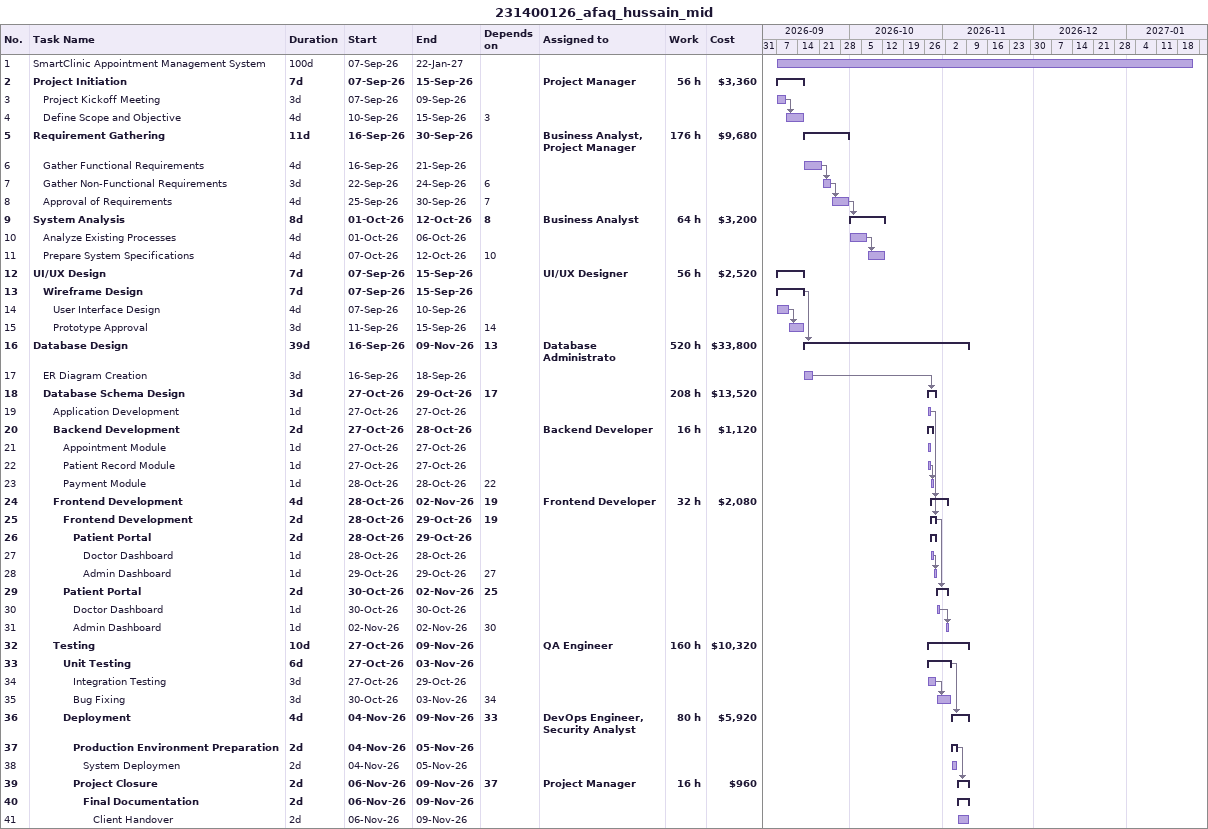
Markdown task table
231400126_afaq_hussain_mid

| ID | Level | Task | Duration | Start | Finish | Predecessors | Resources | Work (h) | Cost ($) |
|---|---|---|---|---|---|---|---|---|---|
| 1 | 1 | SmartClinic Appointment Management System | 100d | 2026-09-07 | 2027-01-22 |  |  |  |  |
| 2 | 1 | **Project Initiation** | 7d | 2026-09-07 | 2026-09-15 |  | Project Manager | 56 | 3360 |
| 3 | 2 | Project Kickoff Meeting | 3d | 2026-09-07 | 2026-09-09 |  |  |  |  |
| 4 | 2 | Define Scope and Objective | 4d | 2026-09-10 | 2026-09-15 | 3 |  |  |  |
| 5 | 1 | **Requirement Gathering** | 11d | 2026-09-16 | 2026-09-30 |  | Business Analyst, Project Manager | 176 | 9680 |
| 6 | 2 | Gather Functional Requirements | 4d | 2026-09-16 | 2026-09-21 |  |  |  |  |
| 7 | 2 | Gather Non-Functional Requirements | 3d | 2026-09-22 | 2026-09-24 | 6 |  |  |  |
| 8 | 2 | Approval of Requirements | 4d | 2026-09-25 | 2026-09-30 | 7 |  |  |  |
| 9 | 1 | **System Analysis** | 8d | 2026-10-01 | 2026-10-12 | 8 | Business Analyst | 64 | 3200 |
| 10 | 2 | Analyze Existing Processes | 4d | 2026-10-01 | 2026-10-06 |  |  |  |  |
| 11 | 2 | Prepare System Specifications | 4d | 2026-10-07 | 2026-10-12 | 10 |  |  |  |
| 12 | 1 | **UI/UX Design** | 7d | 2026-09-07 | 2026-09-15 |  | UI/UX Designer | 56 | 2520 |
| 13 | 2 | **Wireframe Design** | 7d | 2026-09-07 | 2026-09-15 |  |  |  |  |
| 14 | 3 | User Interface Design | 4d | 2026-09-07 | 2026-09-10 |  |  |  |  |
| 15 | 3 | Prototype Approval | 3d | 2026-09-11 | 2026-09-15 | 14 |  |  |  |
| 16 | 1 | **Database Design** | 39d | 2026-09-16 | 2026-11-09 | 13 | Database Administrato | 520 | 33800 |
| 17 | 2 | ER Diagram Creation | 3d | 2026-09-16 | 2026-09-18 |  |  |  |  |
| 18 | 2 | **Database Schema Design** | 3d | 2026-10-27 | 2026-10-29 | 17 |  | 208 | 13520 |
| 19 | 3 | Application Development | 1d | 2026-10-27 | 2026-10-27 |  |  |  |  |
| 20 | 3 | **Backend Development** | 2d | 2026-10-27 | 2026-10-28 |  | Backend Developer | 16 | 1120 |
| 21 | 4 | Appointment Module | 1d | 2026-10-27 | 2026-10-27 |  |  |  |  |
| 22 | 4 | Patient Record Module | 1d | 2026-10-27 | 2026-10-27 |  |  |  |  |
| 23 | 4 | Payment Module | 1d | 2026-10-28 | 2026-10-28 | 22 |  |  |  |
| 24 | 3 | **Frontend Development** | 4d | 2026-10-28 | 2026-11-02 | 19 | Frontend Developer | 32 | 2080 |
| 25 | 4 | **Frontend Development** | 2d | 2026-10-28 | 2026-10-29 | 19 |  |  |  |
| 26 | 5 | **Patient Portal** | 2d | 2026-10-28 | 2026-10-29 |  |  |  |  |
| 27 | 6 | Doctor Dashboard | 1d | 2026-10-28 | 2026-10-28 |  |  |  |  |
| 28 | 6 | Admin Dashboard | 1d | 2026-10-29 | 2026-10-29 | 27 |  |  |  |
| 29 | 4 | **Patient Portal** | 2d | 2026-10-30 | 2026-11-02 | 25 |  |  |  |
| 30 | 5 | Doctor Dashboard | 1d | 2026-10-30 | 2026-10-30 |  |  |  |  |
| 31 | 5 | Admin Dashboard | 1d | 2026-11-02 | 2026-11-02 | 30 |  |  |  |
| 32 | 3 | **Testing** | 10d | 2026-10-27 | 2026-11-09 |  | QA Engineer | 160 | 10320 |
| 33 | 4 | **Unit Testing** | 6d | 2026-10-27 | 2026-11-03 |  |  |  |  |
| 34 | 5 | Integration Testing | 3d | 2026-10-27 | 2026-10-29 |  |  |  |  |
| 35 | 5 | Bug Fixing | 3d | 2026-10-30 | 2026-11-03 | 34 |  |  |  |
| 36 | 4 | **Deployment** | 4d | 2026-11-04 | 2026-11-09 | 33 | DevOps Engineer, Security Analyst | 80 | 5920 |
| 37 | 5 | **Production Environment Preparation** | 2d | 2026-11-04 | 2026-11-05 |  |  |  |  |
| 38 | 6 | System Deploymen | 2d | 2026-11-04 | 2026-11-05 |  |  |  |  |
| 39 | 5 | **Project Closure** | 2d | 2026-11-06 | 2026-11-09 | 37 | Project Manager | 16 | 960 |
| 40 | 6 | **Final Documentation** | 2d | 2026-11-06 | 2026-11-09 |  |  |  |  |
| 41 | 7 | Client Handover | 2d | 2026-11-06 | 2026-11-09 |  |  |  |  |
